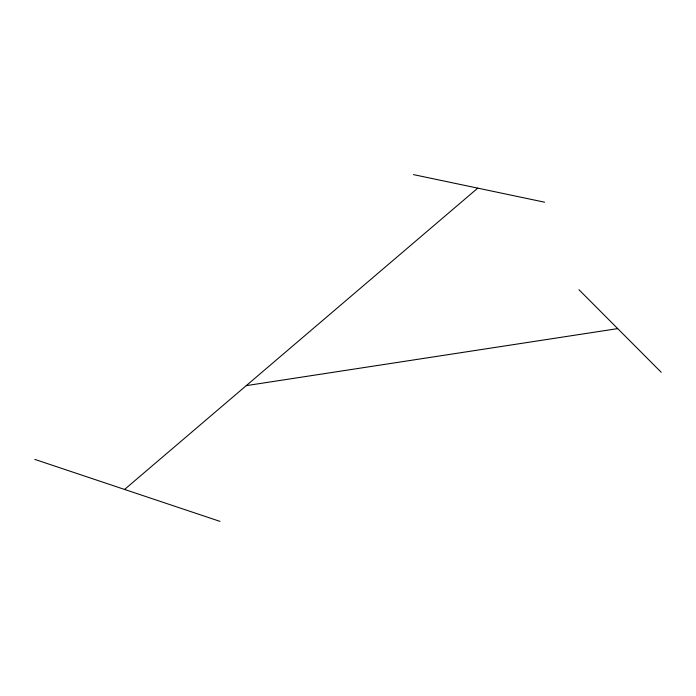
<?xml version="1.0" encoding="UTF-8"?>
<svg xmlns="http://www.w3.org/2000/svg" width="696" height="696" viewBox="0 0 696 696"><rect width="100%" height="100%" fill="white"/><g stroke="black" fill="none" stroke-linecap="round" stroke-linejoin="round"><path stroke-width="1.04" d="M124.575 489.445L477.76 188.137M246.254 385.636L617.709 328.616M413.476 174.609L544.585 202.197M34.8 459.395L220.023 521.391M578.933 289.693L661.2 372.264"/></g></svg>
